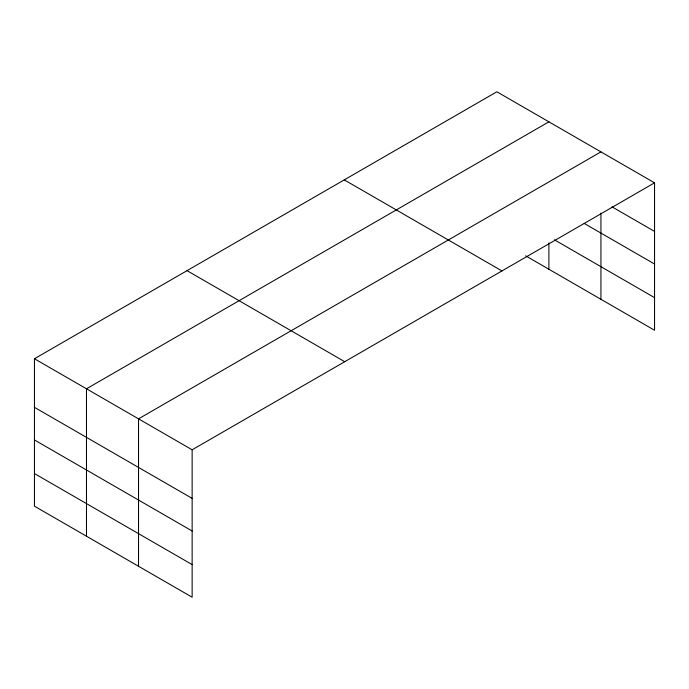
<?xml version="1.0" encoding="UTF-8"?>
<svg xmlns="http://www.w3.org/2000/svg" width="689" height="689" viewBox="0 0 689 689"><rect width="100%" height="100%" fill="white"/><g stroke="black" fill="none" stroke-linecap="round" stroke-linejoin="round"><path stroke-width="1.03" d="M654.55 182.826L496.855 91.783L34.45 358.754L34.45 506.174L192.145 597.217L192.145 449.796L654.55 182.826L654.55 330.246L525.664 255.834M548.892 121.832L86.487 388.794L86.487 536.214M600.937 151.873L138.532 418.843L138.532 566.263M612.03 206.864L654.55 231.409M584.203 223.417L654.55 264.025M554.473 239.85L654.55 297.631M344.259 179.881L501.954 270.932M187.046 270.656L344.741 361.699M34.45 358.754L192.145 449.796M34.45 407.337L192.145 498.38M34.45 439.952L192.145 530.995M34.45 473.558L192.145 564.601M600.937 213.082L600.937 299.293M548.892 242.941L548.892 269.244"/></g></svg>
